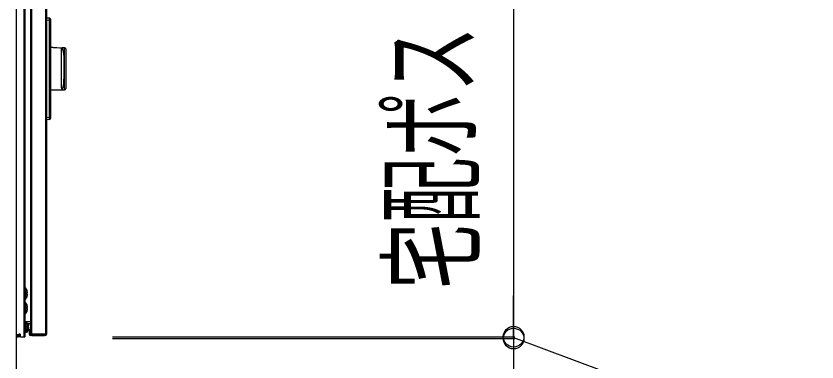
# Model space of a CAD drawing. Units: millimetres, scale not verified. Extents: x -8410 to 8410, y -5940 to 5940.
# Drawn here: x -5570 to -4910, y -112 to 172 of the extents above; entities that cross this region are included whole.
import ezdxf
from ezdxf.enums import TextEntityAlignment as Align

# ---------------------------------------------------------------- set-up
doc = ezdxf.new("R2010")
doc.units = ezdxf.units.MM
doc.header["$LTSCALE"] = 30
for name, color, linetype in [('0-4_YKK_13', 4, 'Continuous'), ('0-5_YKK_A1', 4, 'Continuous'), ('0-6_YKK_D', 6, 'Continuous')]:
    doc.layers.add(name, color=color, linetype=linetype)
doc.styles.add('ＭＳ ゴシック', font='')
doc.styles.get('ＭＳ ゴシック').set_extended_font_data('MS Gothic')

msp = doc.modelspace()

# ---------------------------------------------------------------- linework, layer by layer
at = {"layer": '0-4_YKK_13'}
for p, q in [((-5563.36, 483.97), (-5563.36, -91.6)), ((-5562.56, 483.44), (-5562.56, -53.86)), ((-5557.86, 347.4), (-5557.86, -89.6)), ((-5557.01, 347.4), (-5557.01, -89.6)), ((-5545.66, 347.4), (-5545.66, -89.6)), ((-5544.86, 170.9), (-5542.27, 170.67)), ((-5542.27, 168.68), (-5544.86, 168.91)), ((-5541.36, 169.68), (-5541.36, 168.68)), ((-5539.33, 146.33), (-5541.36, 146.36)), ((-5529.84, 146.16), (-5531.86, 146.2)), ((-5529.84, 111.64), (-5529.84, 146.16)), ((-5528.86, 145.16), (-5528.86, 112.65)), ((-5528.86, 112.65), (-5528.86, 112.64)), ((-5541.36, 111.44), (-5529.84, 111.64)), ((-5544.86, 88.89), (-5542.27, 89.12)), ((-5542.27, 87.13), (-5544.86, 86.9)), ((-5542.27, 89.12), (-5541.36, 89.12)), ((-5562.16, -51.4), (-5562.36, -51.4)), ((-5562.36, -51.4), (-5562.36, -60.8)), ((-5562.16, -56.1), (-5562.16, -51.4)), ((-5562.01, -51.47), (-5562.01, -56.1)), ((-5562.56, -58.34), (-5562.56, -53.86)), ((-5562.56, -58.34), (-5562.56, -65.86)), ((-5562.16, -60.8), (-5562.16, -56.1)), ((-5562.01, -56.1), (-5562.01, -60.73)), ((-5560.6, -55.5), (-5560.96, -55.5)), ((-5560.96, -56.7), (-5560.6, -56.7)), ((-5560.95, -53.09), (-5560.95, -53.06)), ((-5560.95, -56.47), (-5560.95, -55.73)), ((-5560.95, -59.14), (-5560.95, -59.11)), ((-5560.93, -56.46), (-5560.93, -55.74)), ((-5560.93, -59.05), (-5560.93, -59.03)), ((-5560.78, -55.28), (-5560.4, -55.28)), ((-5560.4, -56.92), (-5560.78, -56.92)), ((-5562.56, -70.34), (-5562.56, -65.86)), ((-5562.36, -60.8), (-5562.16, -60.8)), ((-5562.16, -63.4), (-5562.36, -63.4)), ((-5562.36, -63.4), (-5562.36, -72.8)), ((-5562.16, -68.1), (-5562.16, -63.4)), ((-5562.01, -63.47), (-5562.01, -68.1)), ((-5560.95, -65.09), (-5560.95, -65.06)), ((-5562.56, -70.34), (-5562.56, -91.6)), ((-5562.16, -72.8), (-5562.16, -68.1)), ((-5562.01, -68.1), (-5562.01, -72.73)), ((-5560.6, -67.5), (-5560.96, -67.5)), ((-5560.96, -68.7), (-5560.6, -68.7)), ((-5560.95, -68.47), (-5560.95, -67.73)), ((-5560.95, -71.14), (-5560.95, -71.11)), ((-5560.93, -68.46), (-5560.93, -67.74)), ((-5560.93, -71.05), (-5560.93, -71.03)), ((-5560.78, -67.28), (-5560.4, -67.28)), ((-5560.4, -68.92), (-5560.78, -68.92)), ((-5562.56, -79.1), (-5557.86, -79.1)), ((-5562.36, -72.8), (-5562.16, -72.8)), ((-5562.36, -79.1), (-5562.36, -87.8)), ((-5562.16, -83.1), (-5562.16, -79.1)), ((-5562.01, -79.1), (-5562.01, -83.1)), ((-5561.36, -79.1), (-5561.36, -79.33)), ((-5562.16, -87.8), (-5562.16, -83.1)), ((-5562.01, -83.1), (-5562.01, -87.73)), ((-5560.6, -82.5), (-5560.96, -82.5)), ((-5560.96, -83.7), (-5560.6, -83.7)), ((-5560.95, -80.09), (-5560.95, -80.06)), ((-5560.95, -83.47), (-5560.95, -82.73)), ((-5560.93, -83.46), (-5560.93, -82.74)), ((-5560.81, -82.5), (-5560.81, -87.73)), ((-5560.78, -82.28), (-5560.4, -82.28)), ((-5560.4, -83.92), (-5560.78, -83.92)), ((-5560.77, -80.6), (-5557.86, -80.6)), ((-5559.4, -82.5), (-5559.76, -82.5)), ((-5559.76, -83.7), (-5559.4, -83.7)), ((-5559.75, -83.47), (-5559.75, -82.73)), ((-5559.73, -83.46), (-5559.73, -82.74)), ((-5559.58, -82.28), (-5559.2, -82.28)), ((-5559.2, -83.92), (-5559.58, -83.92)), ((-5558.86, -87.6), (-5558.86, -85.6)), ((-5567.56, -90), (-5569.86, -90)), ((-5567.56, -90.8), (-5569.86, -90.8)), ((-5569.86, -91.6), (-5568.06, -91.6)), ((-5568.06, -91.6), (-5568.06, -90.8)), ((-5567.06, -91.6), (-5568.06, -91.6)), ((-5566.56, -89.6), (-5567.56, -89.6)), ((-5567.56, -90), (-5567.56, -89.6)), ((-5567.56, -90), (-5567.56, -90.8)), ((-5567.56, -90.8), (-5567.06, -90.8)), ((-5567.06, -90.8), (-5567.06, -91.6)), ((-5567.06, -90.8), (-5566.56, -90.8)), ((-5566.06, -91.6), (-5567.06, -91.6)), ((-5566.56, -89.6), (-5566.56, -91.1)), ((-5566.06, -91.6), (-5563.36, -91.6)), ((-5563.36, -91.6), (-5562.56, -91.6)), ((-5562.36, -87.8), (-5562.56, -87.8)), ((-5562.36, -87.8), (-5562.16, -87.8)), ((-5561.16, -86.53), (-5561.16, -87.8)), ((-5561.16, -87.8), (-5560.96, -87.8)), ((-5560.96, -87.8), (-5560.96, -86.16)), ((-5560.95, -86.14), (-5560.95, -86.11)), ((-5560.93, -86.05), (-5560.93, -86.03)), ((-5559.75, -86.14), (-5559.75, -86.11)), ((-5559.73, -86.05), (-5559.73, -86.03)), ((-5558.86, -89.8), (-5558.86, -87.6)), ((-5558.06, -87.6), (-5558.86, -87.6)), ((-5558.86, -89.8), (-5558.06, -89.8)), ((-5558.06, -89.8), (-5558.06, -87.6)), ((-5558.06, -89.8), (-5557.86, -89.8)), ((-5558.06, -90.6), (-5558.06, -89.8)), ((-5558.06, -90.6), (-5557.86, -90.6)), ((-5557.01, -89.6), (-5557.86, -89.6)), ((-5556.86, -90.6), (-5557.86, -90.6)), ((-5545.66, -89.6), (-5557.01, -89.6)), ((-5546.36, -89.8), (-5556.86, -89.8)), ((-5556.86, -89.8), (-5556.86, -90.6)), ((-5556.86, -90.6), (-5546.36, -90.6)), ((-5546.36, -90.6), (-5546.36, -89.8)), ((-5545.66, -89.8), (-5545.86, -89.8)), ((-5545.66, -90.6), (-5545.86, -90.6)), ((-5545.66, -89.8), (-5545.66, -89.6)), ((-5545.66, -90.6), (-5545.66, -89.8)), ((-5544.86, -89.8), (-5545.66, -89.8)), ((-5544.86, -89.8), (-5544.86, -89.6))]:
    msp.add_line(p, q, dxfattribs=at)
for points in [[(-5544.86, 347.4), (-5544.86, -89.6), (-5545.66, -89.6)], [(-5542.27, 89.12), (-5542.27, 168.68), (-5541.36, 168.68)], [(-5541.36, 168.68), (-5541.36, 89.12), (-5541.36, 88.12)], [(-5539.33, 146.32), (-5538.42, 146.31), (-5536.3, 146.27), (-5534.1, 146.23), (-5531.86, 146.2)], [(-5532.04, 112.5), (-5532.26, 113.44), (-5532.41, 114.75), (-5532.45, 115.66), (-5532.45, 117.69), (-5532.4, 120), (-5532.35, 122.4), (-5532.31, 124.99), (-5532.29, 129.51), (-5532.29, 130.43), (-5532.3, 133.04), (-5532.34, 135.6), (-5532.38, 137.98), (-5532.43, 140.22), (-5532.46, 142.1), (-5532.41, 143.76), (-5532.26, 144.87), (-5532.04, 145.67), (-5531.97, 145.85), (-5531.95, 145.91), (-5531.92, 146), (-5531.9, 146.07), (-5531.89, 146.1), (-5531.88, 146.14), (-5531.88, 146.14), (-5531.87, 146.16), (-5531.87, 146.17), (-5531.87, 146.18), (-5531.86, 146.2), (-5531.86, 146.2)], [(-5531.86, 146.2), (-5531.86, 146.2), (-5531.86, 146.18), (-5531.86, 146.17), (-5531.86, 146.16), (-5531.86, 146.14), (-5531.86, 146.13), (-5531.85, 146.1), (-5531.84, 146.06), (-5531.79, 145.92), (-5531.74, 145.76), (-5531.23, 144.15), (-5530.96, 142.72), (-5530.74, 140.92), (-5530.59, 138.71), (-5530.48, 136.14), (-5530.42, 133.46), (-5530.39, 130.56), (-5530.39, 129.56), (-5530.4, 127.11), (-5530.44, 124.66), (-5530.51, 121.95), (-5530.64, 119.36), (-5530.81, 117.12), (-5531.07, 115.15), (-5531.39, 113.62), (-5531.71, 112.47), (-5531.81, 112.09), (-5531.85, 111.91), (-5531.86, 111.8), (-5531.86, 111.73), (-5531.86, 111.71), (-5531.86, 111.66), (-5531.86, 111.65), (-5531.86, 111.66), (-5531.87, 111.73), (-5531.88, 111.8), (-5531.89, 111.91), (-5531.93, 112.09), (-5532.04, 112.5)], [(-5541.36, 111.47), (-5538.42, 111.52), (-5536.3, 111.56), (-5534.1, 111.6), (-5531.86, 111.65)], [(-5560.93, -53.16), (-5560.94, -53.13), (-5560.95, -53.09)], [(-5560.95, -55.73), (-5560.95, -55.71), (-5560.94, -55.54), (-5560.9, -55.4), (-5560.84, -55.31), (-5560.78, -55.28)], [(-5560.93, -55.74), (-5560.94, -55.73), (-5560.95, -55.73)], [(-5560.93, -56.46), (-5560.94, -56.47), (-5560.95, -56.47)], [(-5560.78, -56.92), (-5560.81, -56.92), (-5560.87, -56.86), (-5560.91, -56.76), (-5560.94, -56.63), (-5560.95, -56.47)], [(-5560.95, -59.11), (-5560.94, -59.07), (-5560.93, -59.05)], [(-5560.93, -55.74), (-5560.93, -55.63), (-5560.91, -55.54), (-5560.89, -55.49), (-5560.88, -55.47), (-5560.88, -55.47)], [(-5560.89, -56.73), (-5560.88, -56.73), (-5560.9, -56.71), (-5560.91, -56.66), (-5560.93, -56.57), (-5560.93, -56.46)], [(-5560.6, -55.5), (-5560.55, -55.49), (-5560.48, -55.46), (-5560.43, -55.42), (-5560.41, -55.37), (-5560.39, -55.33), (-5560.38, -55.27), (-5560.38, -55.12), (-5560.4, -54.99), (-5560.4, -54.95)], [(-5560.4, -57.22), (-5560.39, -57.16), (-5560.38, -57.03), (-5560.38, -56.91), (-5560.4, -56.84), (-5560.43, -56.78), (-5560.49, -56.73), (-5560.56, -56.7), (-5560.6, -56.7)], [(-5560.93, -65.16), (-5560.94, -65.13), (-5560.95, -65.09)], [(-5560.95, -67.73), (-5560.95, -67.71), (-5560.94, -67.54), (-5560.9, -67.4), (-5560.84, -67.31), (-5560.78, -67.28)], [(-5560.93, -67.74), (-5560.94, -67.73), (-5560.95, -67.73)], [(-5560.93, -68.46), (-5560.94, -68.47), (-5560.95, -68.47)], [(-5560.78, -68.92), (-5560.81, -68.92), (-5560.87, -68.86), (-5560.91, -68.76), (-5560.94, -68.63), (-5560.95, -68.47)], [(-5560.95, -71.11), (-5560.94, -71.07), (-5560.93, -71.05)], [(-5560.93, -67.74), (-5560.93, -67.63), (-5560.91, -67.54), (-5560.89, -67.49), (-5560.88, -67.47), (-5560.88, -67.47)], [(-5560.89, -68.73), (-5560.88, -68.73), (-5560.9, -68.71), (-5560.91, -68.66), (-5560.93, -68.57), (-5560.93, -68.46)], [(-5560.6, -67.5), (-5560.55, -67.49), (-5560.48, -67.46), (-5560.43, -67.42), (-5560.41, -67.37), (-5560.39, -67.33), (-5560.38, -67.27), (-5560.38, -67.12), (-5560.4, -66.99), (-5560.4, -66.95)], [(-5560.4, -69.22), (-5560.39, -69.16), (-5560.38, -69.03), (-5560.38, -68.91), (-5560.4, -68.84), (-5560.43, -68.78), (-5560.49, -68.73), (-5560.56, -68.7), (-5560.6, -68.7)], [(-5560.93, -80.16), (-5560.94, -80.13), (-5560.95, -80.09)], [(-5560.95, -82.73), (-5560.95, -82.71), (-5560.94, -82.54), (-5560.9, -82.4), (-5560.84, -82.31), (-5560.78, -82.28)], [(-5560.93, -82.74), (-5560.94, -82.73), (-5560.95, -82.73)], [(-5560.93, -83.46), (-5560.94, -83.47), (-5560.95, -83.47)], [(-5560.78, -83.92), (-5560.81, -83.92), (-5560.87, -83.86), (-5560.91, -83.76), (-5560.94, -83.63), (-5560.95, -83.47)], [(-5560.93, -82.74), (-5560.93, -82.63), (-5560.91, -82.54), (-5560.89, -82.49), (-5560.88, -82.47), (-5560.88, -82.47)], [(-5560.89, -83.73), (-5560.88, -83.73), (-5560.9, -83.71), (-5560.91, -83.66), (-5560.93, -83.57), (-5560.93, -83.46)], [(-5560.6, -82.5), (-5560.55, -82.49), (-5560.48, -82.46), (-5560.43, -82.42), (-5560.41, -82.37), (-5560.39, -82.33), (-5560.38, -82.27), (-5560.38, -82.12), (-5560.4, -81.99), (-5560.4, -81.95)], [(-5560.4, -84.22), (-5560.39, -84.16), (-5560.38, -84.03), (-5560.38, -83.91), (-5560.4, -83.84), (-5560.43, -83.78), (-5560.49, -83.73), (-5560.56, -83.7), (-5560.6, -83.7)], [(-5559.75, -82.73), (-5559.75, -82.71), (-5559.74, -82.54), (-5559.7, -82.4), (-5559.64, -82.31), (-5559.58, -82.28)], [(-5559.73, -82.74), (-5559.74, -82.73), (-5559.75, -82.73)], [(-5559.73, -83.46), (-5559.74, -83.47), (-5559.75, -83.47)], [(-5559.58, -83.92), (-5559.61, -83.92), (-5559.67, -83.86), (-5559.71, -83.76), (-5559.74, -83.63), (-5559.75, -83.47)], [(-5559.73, -82.74), (-5559.73, -82.63), (-5559.71, -82.54), (-5559.69, -82.49), (-5559.68, -82.47), (-5559.68, -82.47)], [(-5559.69, -83.73), (-5559.68, -83.73), (-5559.7, -83.71), (-5559.71, -83.66), (-5559.73, -83.57), (-5559.73, -83.46)], [(-5559.4, -82.5), (-5559.35, -82.49), (-5559.28, -82.46), (-5559.23, -82.42), (-5559.21, -82.37), (-5559.19, -82.33), (-5559.18, -82.27), (-5559.18, -82.12), (-5559.2, -81.99), (-5559.2, -81.95)], [(-5559.2, -84.22), (-5559.19, -84.16), (-5559.18, -84.03), (-5559.18, -83.91), (-5559.2, -83.84), (-5559.23, -83.78), (-5559.29, -83.73), (-5559.36, -83.7), (-5559.4, -83.7)], [(-5558.86, -85.6), (-5558.06, -85.6), (-5558.06, -87.6)], [(-5561.36, -86.87), (-5561.36, -87.8), (-5562.16, -87.8)], [(-5560.95, -86.11), (-5560.94, -86.07), (-5560.93, -86.05)], [(-5559.75, -86.11), (-5559.74, -86.07), (-5559.73, -86.05)], [(-5557.86, -90.6), (-5557.86, -89.8), (-5556.86, -89.8)], [(-5546.36, -89.8), (-5545.86, -89.8), (-5545.86, -90.6), (-5546.36, -90.6)]]:
    msp.add_lwpolyline(points, dxfattribs=at)
for centre, radius, start, end in [((-5542.36, 169.68), 1, 0, 85), ((-5529.86, 145.16), 1, 0, 89), ((-5529.86, 112.64), 1, 271, 0), ((-5542.36, 88.12), 1, 275, 0), ((-5562.36, -51.6), 0.2, 90, 180), ((-5562.16, -51.6), 0.2, 41.4346, 90), ((-5567.26, -56.1), 7, 25.71046, 41.4346), ((-5567.26, -56.1), 7, 318.5654, 334.28954), ((-5556.62, -51.86), 4.5, 195.77938, 202.66345), ((-5561.13, -53.15), 0.2, 0, 25.71046), ((-5557.15, -60.15), 3.94, 156.84131, 164.71586), ((-5561.13, -59.05), 0.2, 334.28954, 0), ((-5555.85, -51.57), 5.33, 197.15106, 202.30529), ((-5560.98, -56.9), 0.202, 352.69651, 65.13426), ((-5560.98, -55.3), 0.203, 299.21924, 7.21363), ((-5567.26, -56.1), 6.95, 9.37503, 21.10532), ((-5567.26, -56.1), 6.95, 338.89468, 350.62497), ((-5560.6, -55.3), 0.199, 270.44853, 7.07226), ((-5560.6, -56.9), 0.199, 352.92774, 89.55147), ((-5560.93, -55.12), 0.547, 343.59447, 16.40553), ((-5560.8, -57.08), 0.426, 338.75105, 21.24895), ((-5562.36, -60.6), 0.2, 180, 270), ((-5562.36, -63.6), 0.2, 90, 180), ((-5562.16, -60.6), 0.2, 270, 318.5654), ((-5562.16, -63.6), 0.2, 41.4346, 90), ((-5567.26, -68.1), 7, 25.71046, 41.4346), ((-5556.62, -63.86), 4.5, 195.77938, 202.66345), ((-5561.13, -65.15), 0.2, 0, 25.71046), ((-5555.85, -63.57), 5.33, 197.15106, 202.30529), ((-5567.26, -68.1), 6.95, 9.37503, 21.10532), ((-5562.36, -72.6), 0.2, 180, 270), ((-5567.26, -68.1), 7, 318.5654, 334.28954), ((-5557.15, -72.15), 3.94, 156.84131, 164.71586), ((-5561.13, -71.05), 0.2, 334.28954, 0), ((-5560.98, -68.9), 0.202, 352.69651, 65.13426), ((-5560.98, -67.3), 0.203, 299.21924, 7.21363), ((-5567.26, -68.1), 6.95, 338.89468, 350.62497), ((-5560.6, -67.3), 0.199, 270.44853, 7.07226), ((-5560.6, -68.9), 0.199, 352.92774, 89.55147), ((-5560.93, -67.12), 0.547, 343.59447, 16.40553), ((-5560.8, -69.08), 0.426, 338.75105, 21.24895), ((-5562.16, -72.6), 0.2, 270, 318.5654), ((-5567.26, -83.1), 7, 25.71046, 34.8499), ((-5556.62, -78.86), 4.5, 195.77938, 202.66345), ((-5561.13, -80.15), 0.2, 0, 25.71046), ((-5557.15, -87.15), 3.94, 156.84131, 164.71586), ((-5555.85, -78.57), 5.33, 197.15106, 202.30529), ((-5560.98, -83.9), 0.202, 352.69651, 65.13426), ((-5560.98, -82.3), 0.204, 301.77422, 7.16162), ((-5567.26, -83.1), 6.95, 9.37503, 21.10532), ((-5567.26, -83.1), 6.95, 338.89468, 350.62497), ((-5560.6, -82.3), 0.199, 270.44853, 7.07226), ((-5560.6, -83.9), 0.199, 352.92774, 89.55147), ((-5560.93, -82.12), 0.547, 343.59447, 16.40553), ((-5560.8, -84.08), 0.426, 338.75105, 21.24895), ((-5555.95, -87.15), 3.94, 156.84131, 164.71586), ((-5559.78, -83.9), 0.202, 352.69651, 65.13426), ((-5559.78, -82.3), 0.203, 299.21924, 7.21363), ((-5566.06, -83.1), 6.95, 9.37503, 21.10532), ((-5566.06, -83.1), 6.95, 338.89468, 350.62497), ((-5559.4, -82.3), 0.199, 270.44853, 7.07226), ((-5559.4, -83.9), 0.199, 352.92774, 89.55147), ((-5559.73, -82.12), 0.547, 343.59447, 16.40553), ((-5559.6, -84.08), 0.426, 338.75105, 21.24895), ((-5566.06, -91.1), 0.5, 180, 270), ((-5562.36, -87.6), 0.2, 180, 270), ((-5562.16, -87.6), 0.2, 270, 318.5654), ((-5567.26, -83.1), 7, 318.5654, 334.28954), ((-5561.16, -87.6), 0.2, 180, 270), ((-5560.96, -87.6), 0.2, 270, 318.5654), ((-5561.13, -86.05), 0.2, 334.28954, 0), ((-5566.06, -83.1), 7, 318.5654, 334.28954), ((-5559.93, -86.05), 0.2, 334.28954, 0), ((-5558.06, -89.8), 0.8, 180, 270), ((-5545.66, -89.8), 0.8, 270, 0)]:
    msp.add_arc(centre, radius, start, end, dxfattribs=at)
for centre, major_axis, start_param, end_param in [((-5542.36, 168.67), (0.09, 2), 4.718086, 6.281286), ((-5542.36, 89.13), (-0.09, 2), 3.143492, 4.706692)]:
    msp.add_ellipse(centre, major_axis=major_axis, ratio=0.04333, start_param=start_param, end_param=end_param, dxfattribs=at)
at = {"layer": '0-5_YKK_A1'}
msp.add_line((-5569.86, 929.4), (-5569.86, -523.1), dxfattribs=at)
msp.add_line((-5569.86, 929.4), (-5569.86, -523.1), dxfattribs=at)
at = {"layer": '0-6_YKK_D'}
for p, q in [((-5159.86, 498.4), (-5159.86, -91.6)), ((-5159.86, -91.6), (-5159.86, -57.6)), ((-5490.36, -91.6), (-5158.86, -91.6)), ((-5490.36, -91.6), (-5158.86, -91.6)), ((-5159.86, -93.1), (-5159.86, -91.6)), ((-5159.86, -93.1), (-5159.86, -91.6)), ((-5490.36, -93.1), (-5158.86, -93.1)), ((-5490.36, -93.1), (-5158.86, -93.1)), ((-5159.86, -93.1), (-5159.86, -560.1)), ((-5159.86, -93.1), (-5159.86, -127.1))]:
    msp.add_line(p, q, dxfattribs=at)
msp.add_lwpolyline([(-5159.86, -92.35), (-4909.86, -185.45), (-4909.86, -383.45)], dxfattribs=at)
for centre in [(-5159.86, -91.6), (-5159.86, -91.6), (-5159.86, -93.1), (-5159.86, -93.1)]:
    msp.add_circle(centre, 8.5, dxfattribs=at)

# ---------------------------------------------------------------- texts
at = {"layer": '0-6_YKK_D', "style": 'ＭＳ ゴシック', "width": 0.6}
msp.add_text('宅配ポスト：590', height=65.98, rotation=90, dxfattribs=at).set_placement((-5174.86, -52.2), align=Align.BOTTOM_LEFT)

doc.saveas('drawing.dxf')
